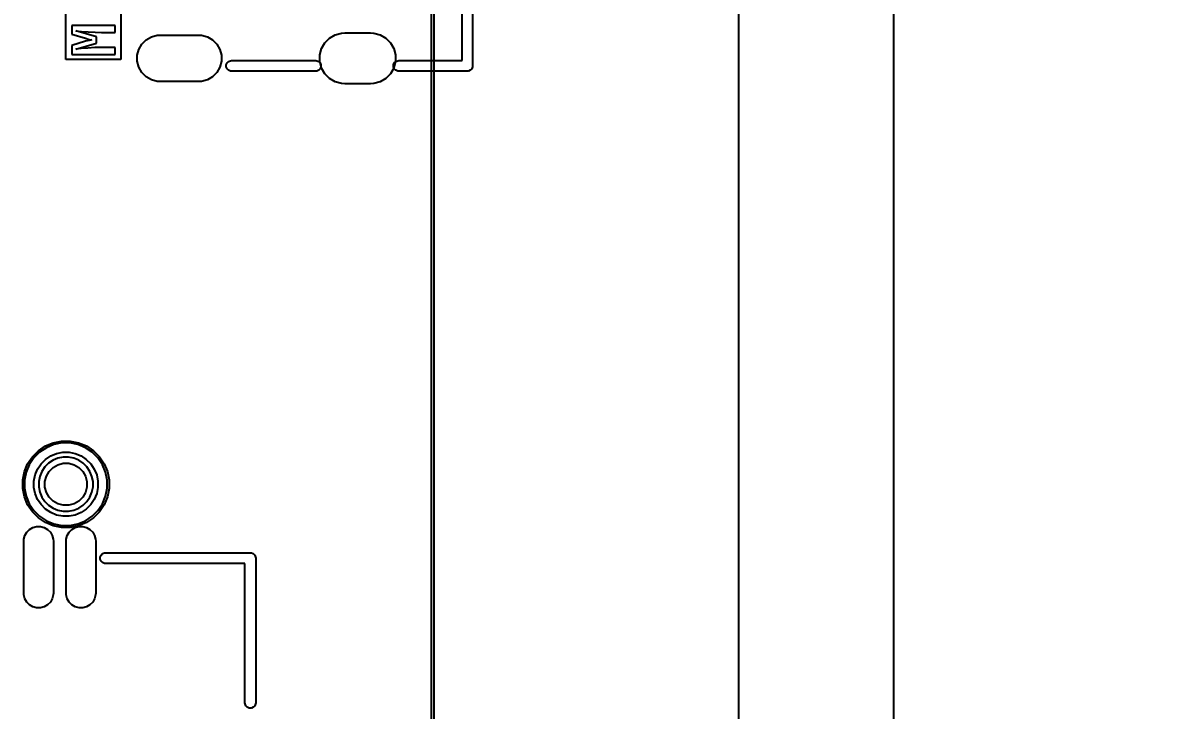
# Model space of a CAD drawing. Extents: x 76 to 193, y -170 to -23.
# Drawn here: x 155.35 to 182.17, y -133.38 to -117.13 of the extents above; entities that cross this region are included whole.
import ezdxf

# ---------------------------------------------------------------- set-up
doc = ezdxf.new("R2010")
doc.units = 0
doc.layers.get('0').update_dxf_attribs({"linetype": 'CONTINUOUS'})
doc.layers.get('Defpoints').update_dxf_attribs({"linetype": 'CONTINUOUS'})
doc.layers.add('BLACK', color=7, linetype='CONTINUOUS')
doc.dimstyles.get("Standard").update_dxf_attribs({"dimtxt": 3, "dimasz": 3, "dimexe": 0.18, "dimexo": 0.0625, "dimgap": 0.09, "dimtad": 0, "dimtih": 1, "dimtoh": 1, "dimzin": 0, "dimdsep": 46, "dimtxsty": 'Standard', "dimcen": 0.09, "dimclrd": 3, "dimclre": 3, "dimclrt": 3, "dimadec": 0, "dimazin": 0, "dimtfac": 1, "dimtofl": 0, "dimtmove": 0, "dimatfit": 3, "dimfxl": 1, "dimtolj": 1, "dimtzin": 0, "dimarcsym": 0})

# ---------------------------------------------------------------- blocks, each defined once
blk = doc.blocks.new('*D4')
at = {"color": 3, "linetype": 'Continuous', "lineweight": -2, "transparency": 16777216}
for p, q in [((163.081, -49.708), (176.105, -49.708)), ((175.925, -52.708), (175.925, -103.414)), ((175.925, -157.299), (175.925, -106.594)), ((163.067, -160.299), (176.105, -160.299))]:
    blk.add_line(p, q, dxfattribs=at)
at = {"color": 3, "linetype": 'Continuous', "transparency": 16777216}
for points in [[(175.425, -52.708), (176.425, -52.708), (175.925, -49.708)], [(175.425, -157.299), (176.425, -157.299), (175.925, -160.299)]]:
    blk.add_solid(points, dxfattribs=at)
at = {"layer": 'Defpoints', "color": 0, "linetype": 'Continuous', "transparency": 16777216}
for p in [(163.018, -49.708), (163.005, -160.299), (175.925, -160.299)]:
    blk.add_point(p, dxfattribs=at)
at = {"color": 3, "linetype": 'Continuous', "transparency": 16777216, "insert": (175.925, -105.004), "char_height": 3, "attachment_point": 5}
blk.add_mtext('\\A1;110.59', dxfattribs=at)
blk = doc.blocks.new('*D10')
at = {"color": 3, "linetype": 'Continuous', "lineweight": -2, "transparency": 16777216}
for p, q in [((162.339, -52.416), (172.444, -52.416)), ((172.264, -55.416), (172.264, -103.602)), ((172.264, -154.968), (172.264, -106.782)), ((162.373, -157.968), (172.444, -157.968))]:
    blk.add_line(p, q, dxfattribs=at)
at = {"color": 3, "linetype": 'Continuous', "transparency": 16777216}
for points in [[(171.764, -55.416), (172.764, -55.416), (172.264, -52.416)], [(171.764, -154.968), (172.764, -154.968), (172.264, -157.968)]]:
    blk.add_solid(points, dxfattribs=at)
at = {"layer": 'Defpoints', "color": 0, "linetype": 'Continuous', "transparency": 16777216}
for p in [(162.276, -52.416), (172.264, -52.416), (162.31, -157.968)]:
    blk.add_point(p, dxfattribs=at)
at = {"color": 3, "linetype": 'Continuous', "transparency": 16777216, "insert": (172.264, -105.192), "char_height": 3, "attachment_point": 5}
blk.add_mtext('\\A1;105.55', dxfattribs=at)

msp = doc.modelspace()

# ---------------------------------------------------------------- linework, layer by layer
at = {"layer": 'BLACK', "linetype": 'Continuous'}
for p, q in [((165.0115, -158.241999), (165.0115, -51.75159)), ((165.0615, -51.75159), (165.0615, -158.242)), ((165.9795, -109.1504), (165.9795, -118.1504)), ((165.7295, -118.0254), (165.7295, -109.202743)), ((156.374215, -118.002229), (156.374215, -110.350144)), ((157.673482, -110.350144), (157.673482, -118.002229)), ((157.5345, -117.194509), (156.513198, -117.194509)), ((156.513198, -117.194509), (156.513198, -117.401566)), ((157.5345, -117.358213), (157.5345, -117.194509)), ((156.513198, -117.401566), (156.837797, -117.498103)), ((157.095229, -117.460306), (156.612544, -117.32182)), ((156.612544, -117.32182), (156.742664, -117.333727)), ((156.742664, -117.333727), (156.899346, -117.345634)), ((156.899346, -117.345634), (157.064454, -117.354732)), ((157.064454, -117.354732), (157.216923, -117.358213)), ((157.095229, -117.612836), (157.095229, -117.460306)), ((157.216923, -117.358213), (157.5345, -117.358213)), ((158.269681, -117.534056), (158.394024, -117.462266)), ((158.269681, -117.534056), (158.394024, -117.462266)), ((158.394024, -117.462266), (158.532711, -117.425105)), ((158.394024, -117.462266), (158.532711, -117.425105)), ((158.532711, -117.425105), (158.6045, -117.4204)), ((158.532711, -117.425105), (158.6045, -117.4204)), ((158.6045, -117.4204), (159.5045, -117.4204)), ((158.6045, -117.4204), (159.5045, -117.4204)), ((159.5045, -117.4204), (159.576289, -117.425105)), ((159.5045, -117.4204), (159.576289, -117.425105)), ((159.576289, -117.425105), (159.714976, -117.462266)), ((159.576289, -117.425105), (159.714976, -117.462266)), ((159.714976, -117.462266), (159.839319, -117.534056)), ((159.714976, -117.462266), (159.839319, -117.534056)), ((162.599243, -117.494388), (162.73489, -117.416072)), ((162.599243, -117.494388), (162.73489, -117.416072)), ((162.73489, -117.416072), (162.886184, -117.375533)), ((162.73489, -117.416072), (162.886184, -117.375533)), ((162.886184, -117.375533), (162.9645, -117.3704)), ((162.886184, -117.375533), (162.9645, -117.3704)), ((162.9645, -117.3704), (163.5645, -117.3704)), ((162.9645, -117.3704), (163.5645, -117.3704)), ((163.5645, -117.3704), (163.642816, -117.375533)), ((163.5645, -117.3704), (163.642816, -117.375533)), ((163.642816, -117.375533), (163.79411, -117.416072)), ((163.642816, -117.375533), (163.79411, -117.416072)), ((163.79411, -117.416072), (163.929757, -117.494388)), ((163.79411, -117.416072), (163.929757, -117.494388)), ((156.837797, -117.569422), (156.513198, -117.670172)), ((156.513198, -117.670172), (156.513198, -117.877229)), ((156.612544, -117.75413), (157.095229, -117.612836)), ((156.892385, -117.727569), (156.737779, -117.740147)), ((156.837797, -117.498103), (156.92664, -117.522588)), ((156.92664, -117.546341), (156.837797, -117.569422)), ((157.058165, -117.717738), (156.892385, -117.727569)), ((156.92664, -117.522588), (156.986052, -117.534434)), ((156.986052, -117.534434), (156.92664, -117.546341)), ((157.216923, -117.713525), (157.058165, -117.717738)), ((157.5345, -117.713525), (157.216923, -117.713525)), ((157.5345, -117.877229), (157.5345, -117.713525)), ((158.096366, -117.759924), (158.168156, -117.635581)), ((158.096366, -117.759924), (158.168156, -117.635581)), ((158.168156, -117.635581), (158.269681, -117.534056)), ((158.168156, -117.635581), (158.269681, -117.534056)), ((159.839319, -117.534056), (159.940844, -117.635581)), ((159.839319, -117.534056), (159.940844, -117.635581)), ((159.940844, -117.635581), (160.012634, -117.759924)), ((159.940844, -117.635581), (160.012634, -117.759924)), ((162.410172, -117.74079), (162.488488, -117.605143)), ((162.410172, -117.74079), (162.488488, -117.605143)), ((162.488488, -117.605143), (162.599243, -117.494388)), ((162.488488, -117.605143), (162.599243, -117.494388)), ((163.929757, -117.494388), (164.040512, -117.605143)), ((163.929757, -117.494388), (164.040512, -117.605143)), ((164.040512, -117.605143), (164.118828, -117.74079)), ((164.040512, -117.605143), (164.118828, -117.74079)), ((156.513198, -117.877229), (157.5345, -117.877229)), ((156.737779, -117.740147), (156.612544, -117.75413)), ((158.059205, -117.898611), (158.096366, -117.759924)), ((158.059205, -117.898611), (158.096366, -117.759924)), ((158.059205, -118.042189), (158.059205, -117.898611)), ((158.059205, -118.042189), (158.059205, -117.898611)), ((160.012634, -117.759924), (160.049795, -117.898611)), ((160.012634, -117.759924), (160.049795, -117.898611)), ((160.049795, -117.898611), (160.049795, -118.042189)), ((160.049795, -117.898611), (160.049795, -118.042189)), ((162.369633, -117.892084), (162.410172, -117.74079)), ((162.369633, -117.892084), (162.410172, -117.74079)), ((162.369633, -118.048716), (162.369633, -117.892084)), ((162.369633, -118.048716), (162.369633, -117.892084)), ((164.118828, -117.74079), (164.159367, -117.892084)), ((164.118828, -117.74079), (164.159367, -117.892084)), ((164.159367, -117.892084), (164.159367, -118.048716)), ((164.159367, -117.892084), (164.159367, -118.048716)), ((157.673482, -118.002229), (156.374215, -118.002229)), ((158.096366, -118.180876), (158.059205, -118.042189)), ((158.096366, -118.180876), (158.059205, -118.042189)), ((158.168156, -118.305219), (158.096366, -118.180876)), ((158.168156, -118.305219), (158.096366, -118.180876)), ((160.012634, -118.180876), (159.940844, -118.305219)), ((160.012634, -118.180876), (159.940844, -118.305219)), ((160.049795, -118.042189), (160.012634, -118.180876)), ((160.049795, -118.042189), (160.012634, -118.180876)), ((160.161902, -118.126014), (160.180566, -118.080954)), ((160.161902, -118.174786), (160.161902, -118.126014)), ((160.180566, -118.219846), (160.161902, -118.174786)), ((160.180566, -118.080954), (160.215054, -118.046466)), ((160.215054, -118.254334), (160.180566, -118.219846)), ((160.215054, -118.046466), (160.260114, -118.027802)), ((160.260114, -118.272998), (160.215054, -118.254334)), ((160.260114, -118.027802), (160.2845, -118.0254)), ((160.2845, -118.0254), (162.2745, -118.0254)), ((162.2745, -118.0254), (162.298886, -118.027802)), ((162.298886, -118.027802), (162.343946, -118.046466)), ((162.343946, -118.254334), (162.298886, -118.272998)), ((162.343946, -118.046466), (162.378434, -118.080954)), ((162.378434, -118.219846), (162.343946, -118.254334)), ((162.410172, -118.20001), (162.369633, -118.048716)), ((162.410172, -118.20001), (162.369633, -118.048716)), ((162.378434, -118.080954), (162.397098, -118.126014)), ((162.397098, -118.174786), (162.378434, -118.219846)), ((162.397098, -118.126014), (162.397098, -118.174786)), ((162.488488, -118.335657), (162.410172, -118.20001)), ((162.488488, -118.335657), (162.410172, -118.20001)), ((164.118828, -118.20001), (164.040512, -118.335657)), ((164.118828, -118.20001), (164.040512, -118.335657)), ((164.111902, -118.126014), (164.130566, -118.080954)), ((164.111902, -118.174786), (164.111902, -118.126014)), ((164.130566, -118.219846), (164.111902, -118.174786)), ((164.159367, -118.048716), (164.118828, -118.20001)), ((164.159367, -118.048716), (164.118828, -118.20001)), ((164.130566, -118.080954), (164.165054, -118.046466)), ((164.165054, -118.254334), (164.130566, -118.219846)), ((164.165054, -118.046466), (164.210114, -118.027802)), ((164.210114, -118.272998), (164.165054, -118.254334)), ((164.210114, -118.027802), (164.2345, -118.0254)), ((164.2345, -118.0254), (165.7295, -118.0254)), ((165.923946, -118.254334), (165.878886, -118.272998)), ((165.958434, -118.219846), (165.923946, -118.254334)), ((165.977098, -118.174786), (165.958434, -118.219846)), ((165.9795, -118.1504), (165.977098, -118.174786)), ((158.269681, -118.406744), (158.168156, -118.305219)), ((158.269681, -118.406744), (158.168156, -118.305219)), ((158.394024, -118.478534), (158.269681, -118.406744)), ((158.394024, -118.478534), (158.269681, -118.406744)), ((158.532711, -118.515695), (158.394024, -118.478534)), ((158.532711, -118.515695), (158.394024, -118.478534)), ((158.6045, -118.5204), (158.532711, -118.515695)), ((158.6045, -118.5204), (158.532711, -118.515695)), ((159.5045, -118.5204), (158.6045, -118.5204)), ((159.5045, -118.5204), (158.6045, -118.5204)), ((159.576289, -118.515695), (159.5045, -118.5204)), ((159.576289, -118.515695), (159.5045, -118.5204)), ((159.714976, -118.478534), (159.576289, -118.515695)), ((159.714976, -118.478534), (159.576289, -118.515695)), ((159.839319, -118.406744), (159.714976, -118.478534)), ((159.839319, -118.406744), (159.714976, -118.478534)), ((159.940844, -118.305219), (159.839319, -118.406744)), ((159.940844, -118.305219), (159.839319, -118.406744)), ((160.2845, -118.2754), (160.260114, -118.272998)), ((162.2745, -118.2754), (160.2845, -118.2754)), ((162.298886, -118.272998), (162.2745, -118.2754)), ((162.599243, -118.446412), (162.488488, -118.335657)), ((162.599243, -118.446412), (162.488488, -118.335657)), ((162.73489, -118.524728), (162.599243, -118.446412)), ((162.73489, -118.524728), (162.599243, -118.446412)), ((162.886184, -118.565267), (162.73489, -118.524728)), ((162.886184, -118.565267), (162.73489, -118.524728)), ((163.79411, -118.524728), (163.642816, -118.565267)), ((163.79411, -118.524728), (163.642816, -118.565267)), ((163.929757, -118.446412), (163.79411, -118.524728)), ((163.929757, -118.446412), (163.79411, -118.524728)), ((164.040512, -118.335657), (163.929757, -118.446412)), ((164.040512, -118.335657), (163.929757, -118.446412)), ((164.2345, -118.2754), (164.210114, -118.272998)), ((165.8545, -118.2754), (164.2345, -118.2754)), ((165.878886, -118.272998), (165.8545, -118.2754)), ((162.9645, -118.5704), (162.886184, -118.565267)), ((162.9645, -118.5704), (162.886184, -118.565267)), ((163.5645, -118.5704), (162.9645, -118.5704)), ((163.5645, -118.5704), (162.9645, -118.5704)), ((163.642816, -118.565267), (163.5645, -118.5704)), ((163.642816, -118.565267), (163.5645, -118.5704)), ((155.891318, -127.131601), (156.076958, -127.054706)), ((156.090103, -127.098038), (155.912664, -127.171536)), ((156.076958, -127.054706), (156.274032, -127.015506)), ((156.278471, -127.06057), (156.090103, -127.098038)), ((156.274032, -127.015506), (156.474968, -127.015506)), ((156.470529, -127.06057), (156.278471, -127.06057)), ((156.658897, -127.098038), (156.470529, -127.06057)), ((156.474968, -127.015506), (156.672042, -127.054706)), ((156.836336, -127.171536), (156.658897, -127.098038)), ((156.672042, -127.054706), (156.857682, -127.131601)), ((155.470531, -127.552388), (155.582164, -127.385317)), ((155.582164, -127.385317), (155.724247, -127.243234)), ((155.752973, -127.278238), (155.617168, -127.414043)), ((155.724247, -127.243234), (155.891318, -127.131601)), ((155.912664, -127.171536), (155.752973, -127.278238)), ((155.892361, -127.448082), (156.016238, -127.36531)), ((156.016238, -127.36531), (156.153884, -127.308295)), ((156.153884, -127.308295), (156.300007, -127.27923)), ((156.300007, -127.27923), (156.448993, -127.27923)), ((156.448993, -127.27923), (156.595116, -127.308295)), ((156.595116, -127.308295), (156.732762, -127.36531)), ((156.732762, -127.36531), (156.856639, -127.448082)), ((156.996027, -127.278238), (156.836336, -127.171536)), ((156.857682, -127.131601), (157.024753, -127.243234)), ((157.131832, -127.414043), (156.996027, -127.278238)), ((157.024753, -127.243234), (157.166836, -127.385317)), ((157.166836, -127.385317), (157.278469, -127.552388)), ((155.393636, -127.738028), (155.470531, -127.552388)), ((155.510466, -127.573734), (155.436968, -127.751173)), ((155.617168, -127.414043), (155.510466, -127.573734)), ((155.70424, -127.677308), (155.787012, -127.553431)), ((155.787012, -127.553431), (155.892361, -127.448082)), ((155.877379, -127.627594), (155.807339, -127.732416)), ((155.966524, -127.538449), (155.877379, -127.627594)), ((156.071346, -127.468409), (155.966524, -127.538449)), ((155.977823, -127.731189), (156.070119, -127.638893)), ((156.070119, -127.638893), (156.183158, -127.57363)), ((156.187819, -127.420165), (156.071346, -127.468409)), ((156.183158, -127.57363), (156.309237, -127.539848)), ((156.311465, -127.39557), (156.187819, -127.420165)), ((156.309237, -127.539848), (156.439763, -127.539848)), ((156.437535, -127.39557), (156.311465, -127.39557)), ((156.561181, -127.420165), (156.437535, -127.39557)), ((156.439763, -127.539848), (156.565842, -127.57363)), ((156.677654, -127.468409), (156.561181, -127.420165)), ((156.565842, -127.57363), (156.678881, -127.638893)), ((156.782476, -127.538449), (156.677654, -127.468409)), ((156.678881, -127.638893), (156.771177, -127.731189)), ((156.871621, -127.627594), (156.782476, -127.538449)), ((156.856639, -127.448082), (156.961988, -127.553431)), ((156.941661, -127.732416), (156.871621, -127.627594)), ((156.961988, -127.553431), (157.04476, -127.677308)), ((157.238534, -127.573734), (157.131832, -127.414043)), ((157.312032, -127.751173), (157.238534, -127.573734)), ((157.278469, -127.552388), (157.355364, -127.738028)), ((155.354436, -127.935102), (155.393636, -127.738028)), ((155.436968, -127.751173), (155.3995, -127.939541)), ((155.61816, -127.961077), (155.647225, -127.814954)), ((155.647225, -127.814954), (155.70424, -127.677308)), ((155.759095, -127.848889), (155.7345, -127.972535)), ((155.807339, -127.732416), (155.759095, -127.848889)), ((155.878778, -127.970307), (155.91256, -127.844228)), ((155.91256, -127.844228), (155.977823, -127.731189)), ((156.771177, -127.731189), (156.83644, -127.844228)), ((156.83644, -127.844228), (156.870222, -127.970307)), ((156.989905, -127.848889), (156.941661, -127.732416)), ((157.0145, -127.972535), (156.989905, -127.848889)), ((157.04476, -127.677308), (157.101775, -127.814954)), ((157.101775, -127.814954), (157.13084, -127.961077)), ((157.3495, -127.939541), (157.312032, -127.751173)), ((157.355364, -127.738028), (157.394564, -127.935102)), ((155.354436, -127.939541), (155.354436, -127.935102)), ((155.354436, -128.136038), (155.354436, -127.939541)), ((155.393636, -128.333112), (155.354436, -128.136038)), ((155.3995, -127.939541), (155.3995, -128.131599)), ((155.3995, -128.131599), (155.436968, -128.319967)), ((155.61816, -127.972535), (155.61816, -127.961077)), ((155.61816, -128.110063), (155.61816, -127.972535)), ((155.647225, -128.256186), (155.61816, -128.110063)), ((155.7345, -127.972535), (155.7345, -128.098605)), ((155.7345, -128.098605), (155.759095, -128.222251)), ((155.878778, -128.100833), (155.878778, -127.970307)), ((155.91256, -128.226912), (155.878778, -128.100833)), ((156.870222, -128.100833), (156.83644, -128.226912)), ((156.870222, -127.970307), (156.870222, -128.100833)), ((156.989905, -128.222251), (157.0145, -128.098605)), ((157.0145, -128.098605), (157.0145, -127.972535)), ((157.13084, -128.110063), (157.101775, -128.256186)), ((157.13084, -127.961077), (157.13084, -128.110063)), ((157.312032, -128.319967), (157.3495, -128.131599)), ((157.3495, -128.131599), (157.3495, -127.939541)), ((157.394564, -128.136038), (157.355364, -128.333112)), ((157.394564, -127.935102), (157.394564, -128.136038)), ((155.470531, -128.518752), (155.393636, -128.333112)), ((155.436968, -128.319967), (155.510466, -128.497406)), ((155.70424, -128.393832), (155.647225, -128.256186)), ((155.787012, -128.517709), (155.70424, -128.393832)), ((155.759095, -128.222251), (155.807339, -128.338724)), ((155.807339, -128.338724), (155.877379, -128.443546)), ((155.877379, -128.443546), (155.966524, -128.532691)), ((155.977823, -128.339951), (155.91256, -128.226912)), ((156.070119, -128.432247), (155.977823, -128.339951)), ((156.183158, -128.49751), (156.070119, -128.432247)), ((156.678881, -128.432247), (156.565842, -128.49751)), ((156.771177, -128.339951), (156.678881, -128.432247)), ((156.83644, -128.226912), (156.771177, -128.339951)), ((156.782476, -128.532691), (156.871621, -128.443546)), ((156.871621, -128.443546), (156.941661, -128.338724)), ((156.941661, -128.338724), (156.989905, -128.222251)), ((157.04476, -128.393832), (156.961988, -128.517709)), ((157.101775, -128.256186), (157.04476, -128.393832)), ((157.238534, -128.497406), (157.312032, -128.319967)), ((157.355364, -128.333112), (157.278469, -128.518752)), ((155.582164, -128.685823), (155.470531, -128.518752)), ((155.510466, -128.497406), (155.617168, -128.657097)), ((155.724247, -128.827906), (155.582164, -128.685823)), ((155.617168, -128.657097), (155.752973, -128.792902)), ((155.892361, -128.623058), (155.787012, -128.517709)), ((156.016238, -128.70583), (155.892361, -128.623058)), ((155.966524, -128.532691), (156.071346, -128.602731)), ((156.153884, -128.762845), (156.016238, -128.70583)), ((156.071346, -128.602731), (156.187819, -128.650975)), ((156.309237, -128.531292), (156.183158, -128.49751)), ((156.187819, -128.650975), (156.311465, -128.67557)), ((156.439763, -128.531292), (156.309237, -128.531292)), ((156.311465, -128.67557), (156.437535, -128.67557)), ((156.437535, -128.67557), (156.561181, -128.650975)), ((156.565842, -128.49751), (156.439763, -128.531292)), ((156.561181, -128.650975), (156.677654, -128.602731)), ((156.732762, -128.70583), (156.595116, -128.762845)), ((156.677654, -128.602731), (156.782476, -128.532691)), ((156.856639, -128.623058), (156.732762, -128.70583)), ((156.961988, -128.517709), (156.856639, -128.623058)), ((156.996027, -128.792902), (157.131832, -128.657097)), ((157.166836, -128.685823), (157.024753, -128.827906)), ((157.131832, -128.657097), (157.238534, -128.497406)), ((157.278469, -128.518752), (157.166836, -128.685823)), ((155.891318, -128.939539), (155.724247, -128.827906)), ((155.752973, -128.792902), (155.912664, -128.899604)), ((156.076958, -129.016434), (155.891318, -128.939539)), ((155.912664, -128.899604), (156.090103, -128.973102)), ((156.090103, -128.973102), (156.278471, -129.01057)), ((156.300007, -128.79191), (156.153884, -128.762845)), ((156.448993, -128.79191), (156.300007, -128.79191)), ((156.595116, -128.762845), (156.448993, -128.79191)), ((156.470529, -129.01057), (156.658897, -128.973102)), ((156.658897, -128.973102), (156.836336, -128.899604)), ((156.857682, -128.939539), (156.672042, -129.016434)), ((156.836336, -128.899604), (156.996027, -128.792902)), ((157.024753, -128.827906), (156.857682, -128.939539)), ((155.382494, -129.334886), (155.406142, -129.246631)), ((155.382494, -129.334886), (155.406142, -129.246631)), ((155.406142, -129.246631), (155.451826, -129.167503)), ((155.406142, -129.246631), (155.451826, -129.167503)), ((155.451826, -129.167503), (155.516433, -129.102896)), ((155.451826, -129.167503), (155.516433, -129.102896)), ((155.516433, -129.102896), (155.595561, -129.057212)), ((155.516433, -129.102896), (155.595561, -129.057212)), ((155.595561, -129.057212), (155.683816, -129.033564)), ((155.595561, -129.057212), (155.683816, -129.033564)), ((155.683816, -129.033564), (155.775184, -129.033564)), ((155.683816, -129.033564), (155.775184, -129.033564)), ((155.775184, -129.033564), (155.863439, -129.057212)), ((155.775184, -129.033564), (155.863439, -129.057212)), ((155.863439, -129.057212), (155.942567, -129.102896)), ((155.863439, -129.057212), (155.942567, -129.102896)), ((155.942567, -129.102896), (156.007174, -129.167503)), ((155.942567, -129.102896), (156.007174, -129.167503)), ((156.007174, -129.167503), (156.052858, -129.246631)), ((156.007174, -129.167503), (156.052858, -129.246631)), ((156.052858, -129.246631), (156.076506, -129.334886)), ((156.052858, -129.246631), (156.076506, -129.334886)), ((156.274032, -129.055634), (156.076958, -129.016434)), ((156.474968, -129.055634), (156.274032, -129.055634)), ((156.278471, -129.01057), (156.470529, -129.01057)), ((156.382494, -129.334886), (156.406142, -129.246631)), ((156.382494, -129.334886), (156.406142, -129.246631)), ((156.406142, -129.246631), (156.451826, -129.167503)), ((156.406142, -129.246631), (156.451826, -129.167503)), ((156.451826, -129.167503), (156.516433, -129.102896)), ((156.451826, -129.167503), (156.516433, -129.102896)), ((156.672042, -129.016434), (156.474968, -129.055634)), ((156.516433, -129.102896), (156.595561, -129.057212)), ((156.516433, -129.102896), (156.595561, -129.057212)), ((156.595561, -129.057212), (156.683816, -129.033564)), ((156.595561, -129.057212), (156.683816, -129.033564)), ((156.683816, -129.033564), (156.775184, -129.033564)), ((156.683816, -129.033564), (156.775184, -129.033564)), ((156.775184, -129.033564), (156.863439, -129.057212)), ((156.775184, -129.033564), (156.863439, -129.057212)), ((156.863439, -129.057212), (156.942567, -129.102896)), ((156.863439, -129.057212), (156.942567, -129.102896)), ((156.942567, -129.102896), (157.007174, -129.167503)), ((156.942567, -129.102896), (157.007174, -129.167503)), ((157.007174, -129.167503), (157.052858, -129.246631)), ((157.007174, -129.167503), (157.052858, -129.246631)), ((157.052858, -129.246631), (157.076506, -129.334886)), ((157.052858, -129.246631), (157.076506, -129.334886)), ((155.3795, -129.38057), (155.382494, -129.334886)), ((155.3795, -129.38057), (155.382494, -129.334886)), ((155.3795, -130.60557), (155.3795, -129.38057)), ((155.3795, -130.60557), (155.3795, -129.38057)), ((156.076506, -129.334886), (156.0795, -129.38057)), ((156.076506, -129.334886), (156.0795, -129.38057)), ((156.0795, -129.38057), (156.0795, -130.60557)), ((156.0795, -129.38057), (156.0795, -130.60557)), ((156.3795, -129.38057), (156.382494, -129.334886)), ((156.3795, -129.38057), (156.382494, -129.334886)), ((156.3795, -130.60557), (156.3795, -129.38057)), ((156.3795, -130.60557), (156.3795, -129.38057)), ((157.076506, -129.334886), (157.0795, -129.38057)), ((157.076506, -129.334886), (157.0795, -129.38057)), ((157.0795, -129.38057), (157.0795, -130.60557)), ((157.0795, -129.38057), (157.0795, -130.60557)), ((157.18594, -129.755794), (157.204903, -129.710013)), ((157.18594, -129.805346), (157.18594, -129.755794)), ((157.204903, -129.710013), (157.239943, -129.674973)), ((157.239943, -129.674973), (157.285724, -129.65601)), ((157.285724, -129.65601), (157.3105, -129.65357)), ((157.3105, -129.65357), (160.7295, -129.65357)), ((160.7295, -129.65357), (160.754276, -129.65601)), ((160.754276, -129.65601), (160.800057, -129.674973)), ((160.800057, -129.674973), (160.835097, -129.710013)), ((160.835097, -129.710013), (160.85406, -129.755794)), ((160.85406, -129.755794), (160.8565, -129.78057)), ((160.8565, -129.78057), (160.8565, -133.19957)), ((157.204903, -129.851127), (157.18594, -129.805346)), ((157.239943, -129.886167), (157.204903, -129.851127)), ((157.285724, -129.90513), (157.239943, -129.886167)), ((157.3105, -129.90757), (157.285724, -129.90513)), ((160.6025, -129.90757), (157.3105, -129.90757)), ((160.6025, -133.19957), (160.6025, -129.90757)), ((155.382494, -130.651254), (155.3795, -130.60557)), ((155.382494, -130.651254), (155.3795, -130.60557)), ((156.0795, -130.60557), (156.076506, -130.651254)), ((156.0795, -130.60557), (156.076506, -130.651254)), ((156.382494, -130.651254), (156.3795, -130.60557)), ((156.382494, -130.651254), (156.3795, -130.60557)), ((157.0795, -130.60557), (157.076506, -130.651254)), ((157.0795, -130.60557), (157.076506, -130.651254)), ((155.406142, -130.739509), (155.382494, -130.651254)), ((155.406142, -130.739509), (155.382494, -130.651254)), ((155.451826, -130.818637), (155.406142, -130.739509)), ((155.451826, -130.818637), (155.406142, -130.739509)), ((155.516433, -130.883244), (155.451826, -130.818637)), ((155.516433, -130.883244), (155.451826, -130.818637)), ((156.007174, -130.818637), (155.942567, -130.883244)), ((156.007174, -130.818637), (155.942567, -130.883244)), ((156.052858, -130.739509), (156.007174, -130.818637)), ((156.052858, -130.739509), (156.007174, -130.818637)), ((156.076506, -130.651254), (156.052858, -130.739509)), ((156.076506, -130.651254), (156.052858, -130.739509)), ((156.406142, -130.739509), (156.382494, -130.651254)), ((156.406142, -130.739509), (156.382494, -130.651254)), ((156.451826, -130.818637), (156.406142, -130.739509)), ((156.451826, -130.818637), (156.406142, -130.739509)), ((156.516433, -130.883244), (156.451826, -130.818637)), ((156.516433, -130.883244), (156.451826, -130.818637)), ((157.007174, -130.818637), (156.942567, -130.883244)), ((157.007174, -130.818637), (156.942567, -130.883244)), ((157.052858, -130.739509), (157.007174, -130.818637)), ((157.052858, -130.739509), (157.007174, -130.818637)), ((157.076506, -130.651254), (157.052858, -130.739509)), ((157.076506, -130.651254), (157.052858, -130.739509)), ((155.595561, -130.928928), (155.516433, -130.883244)), ((155.595561, -130.928928), (155.516433, -130.883244)), ((155.683816, -130.952576), (155.595561, -130.928928)), ((155.683816, -130.952576), (155.595561, -130.928928)), ((155.775184, -130.952576), (155.683816, -130.952576)), ((155.775184, -130.952576), (155.683816, -130.952576)), ((155.863439, -130.928928), (155.775184, -130.952576)), ((155.863439, -130.928928), (155.775184, -130.952576)), ((155.942567, -130.883244), (155.863439, -130.928928)), ((155.942567, -130.883244), (155.863439, -130.928928)), ((156.595561, -130.928928), (156.516433, -130.883244)), ((156.595561, -130.928928), (156.516433, -130.883244)), ((156.683816, -130.952576), (156.595561, -130.928928)), ((156.683816, -130.952576), (156.595561, -130.928928)), ((156.775184, -130.952576), (156.683816, -130.952576)), ((156.775184, -130.952576), (156.683816, -130.952576)), ((156.863439, -130.928928), (156.775184, -130.952576)), ((156.863439, -130.928928), (156.775184, -130.952576)), ((156.942567, -130.883244), (156.863439, -130.928928)), ((156.942567, -130.883244), (156.863439, -130.928928)), ((160.60494, -133.224346), (160.6025, -133.19957)), ((160.623903, -133.270127), (160.60494, -133.224346)), ((160.658943, -133.305167), (160.623903, -133.270127)), ((160.835097, -133.270127), (160.800057, -133.305167)), ((160.85406, -133.224346), (160.835097, -133.270127)), ((160.8565, -133.19957), (160.85406, -133.224346)), ((160.704724, -133.32413), (160.658943, -133.305167)), ((160.754276, -133.32413), (160.704724, -133.32413)), ((160.800057, -133.305167), (160.754276, -133.32413))]:
    msp.add_line(p, q, dxfattribs=at)

# ---------------------------------------------------------------- dimensions: what is measured, and where the dimension line sits
at = {"linetype": 'Continuous'}
for base, p1, p2, picture, middle in [((175.925265, -160.299), (163.01811, -49.7082), (163.004501, -160.299), '*D4', (175.925265, -105.0036)), ((172.26394, -52.41557), (162.310201, -157.96797), (162.276001, -52.41557), '*D10', (172.26394, -105.19177))]:
    dim = msp.add_linear_dim(base=base, p1=p1, p2=p2, angle=90, dimstyle='Standard', dxfattribs=at)
    dim.commit()
    dim.dimension.update_dxf_attribs({"geometry": picture, "text_midpoint": middle})

doc.saveas('drawing.dxf')
